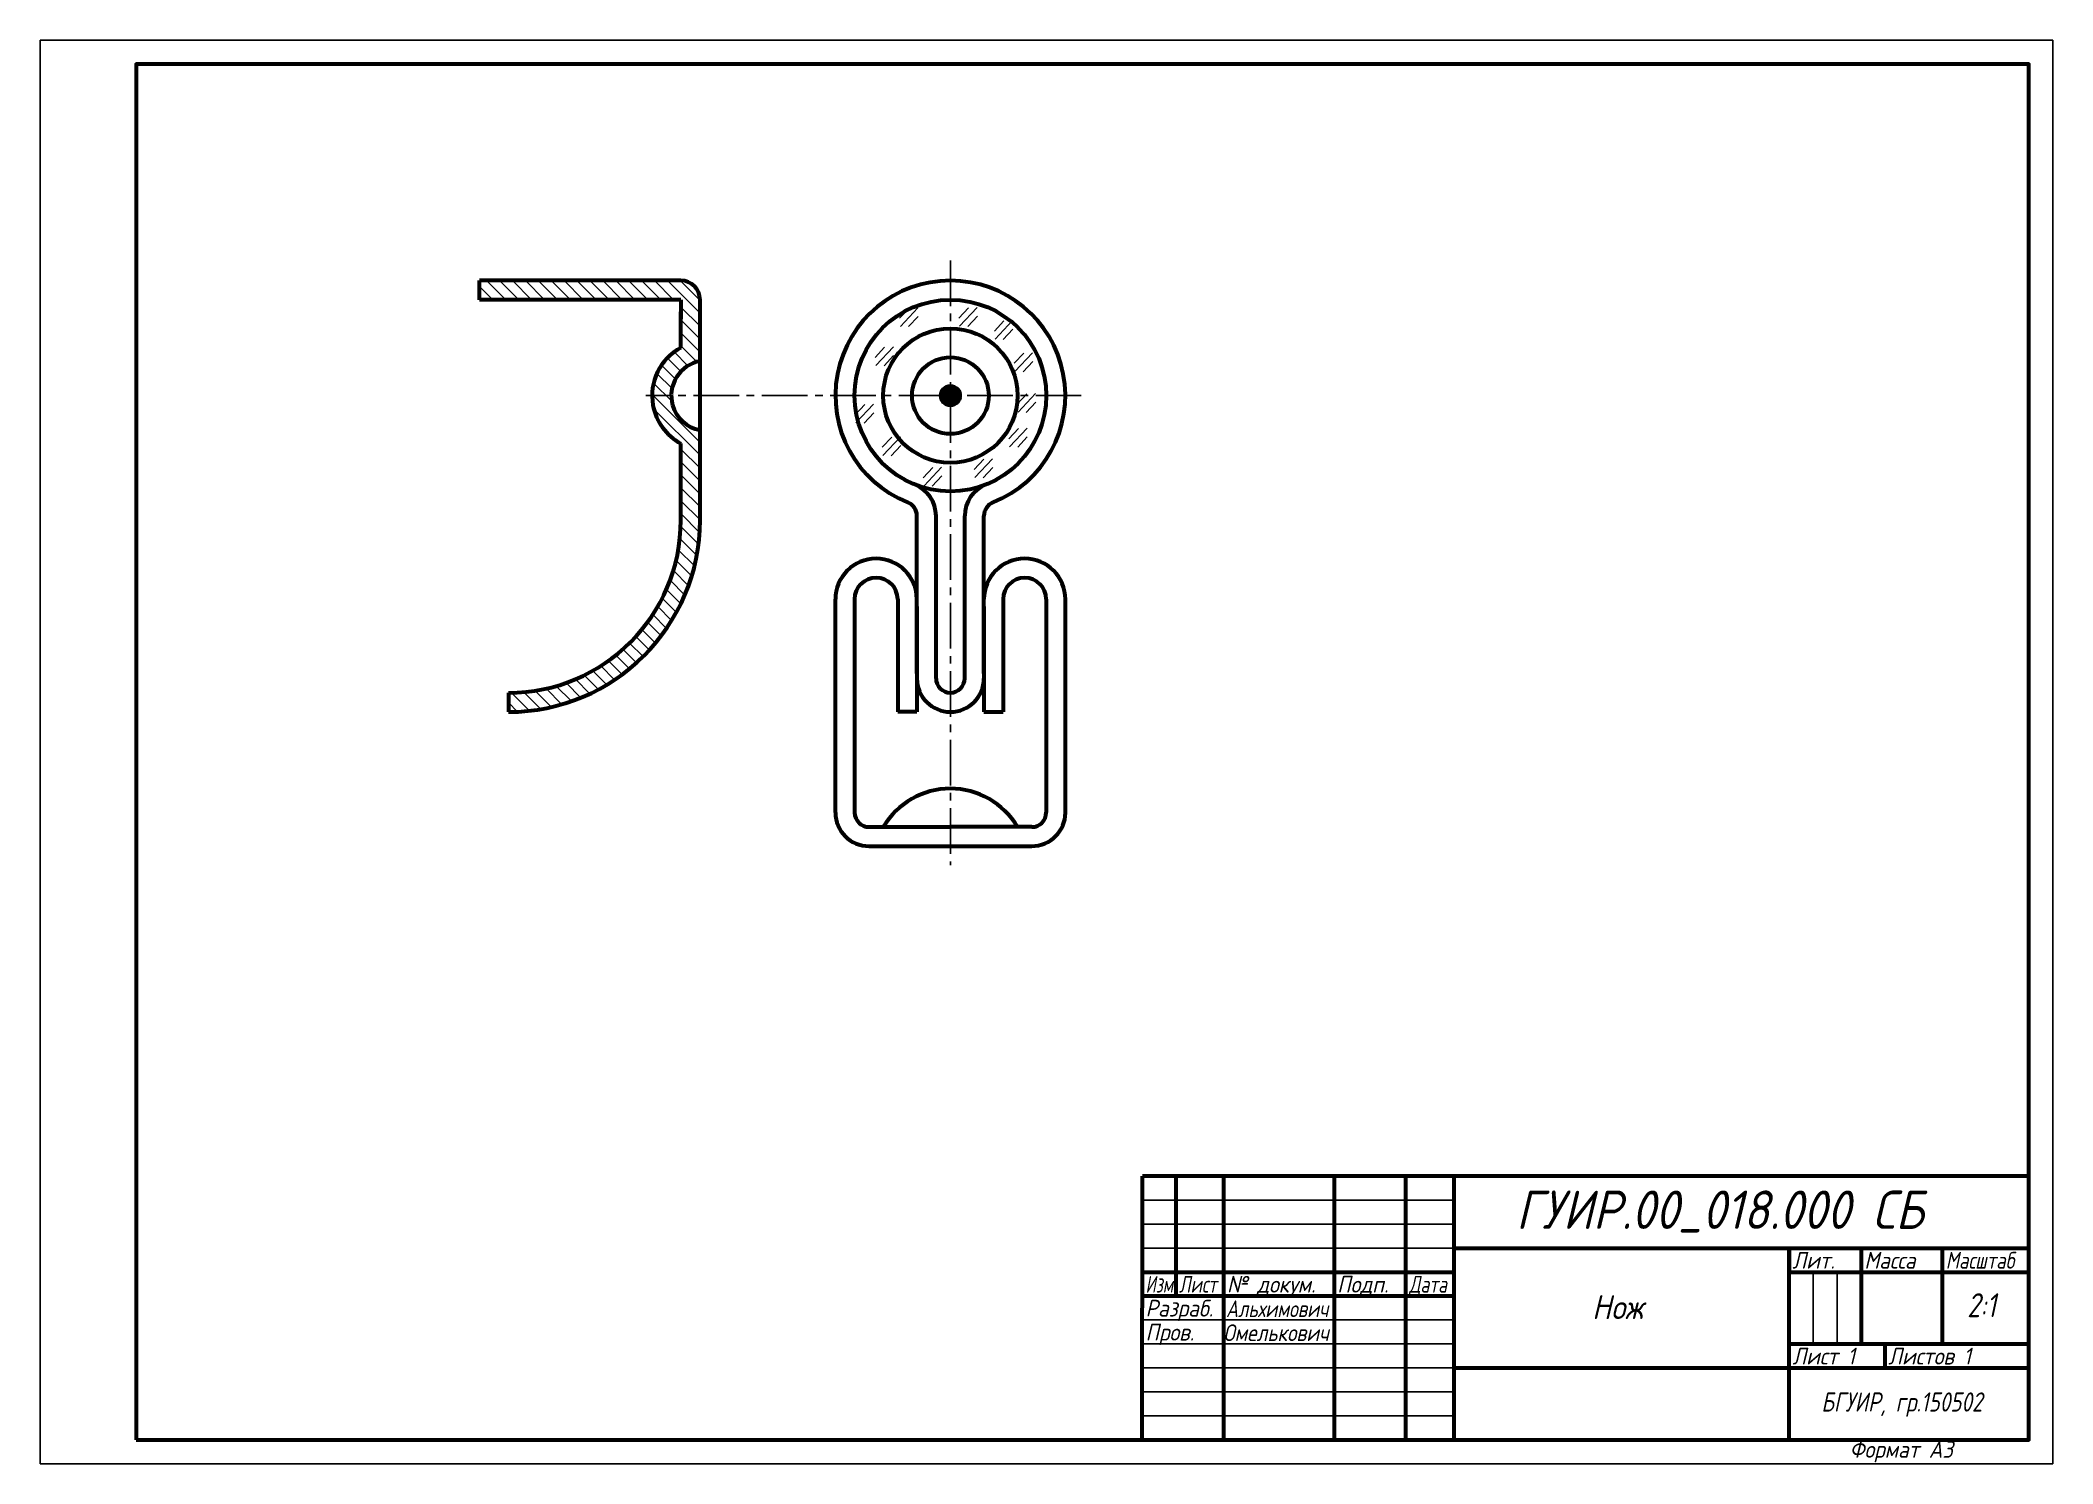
# Model space of a CAD drawing. Header units: millimetres. Extents: x 0 to 420, y 0 to 297.
import ezdxf

# ---------------------------------------------------------------- set-up
doc = ezdxf.new("R2010")
doc.units = ezdxf.units.MM
doc.header["$LTSCALE"] = 0.5
doc.linetypes.add('осевая2', pattern=[28.575000000000003, 19.05, -3.175, 3.175, -3.175])
doc.layers.get('0').update_dxf_attribs({"lineweight": 60})
doc.layers.get('Defpoints').update_dxf_attribs({"color": 5})
doc.layers.add('4-текст', color=7, linetype='Continuous', true_color=0x00ad00)
doc.styles.get("Standard").update_dxf_attribs({"font": 'isocpeui.ttf', "width": 0.9})

msp = doc.modelspace()

# ---------------------------------------------------------------- hatches: boundary and pattern name
at = {"lineweight": -3}
h = msp.add_hatch(dxfattribs=at)
h.set_pattern_fill('ANSI31', scale=0.6, angle=90, style=0)
h.set_pattern_definition([(135, (-410.7014827904322, -281.1181489006685), (-1.347038418160373, -1.347038418160373), [])])
h.paths.add_polyline_path([(117.2773836532068, 246.8564575689251), (91.6949424098101, 246.8564575689252), (91.6949424098101, 242.8564575689252), (115.8983027443595, 242.8564575689252)])
edge = h.paths.add_edge_path()
edge.add_line((133.6949424098102, 246.8564575689252), (117.2773836532068, 246.8564575689252))
edge.add_line((117.2773836532068, 246.8564575689252), (115.8983027443596, 242.8564575689253))
edge.add_line((115.8983027443596, 242.8564575689253), (133.6949424098102, 242.8564575689252))
edge.add_line((133.6949424098102, 242.8564575689252), (133.6949424098102, 238.8564575689252))
edge.add_line((133.6949424098102, 238.8564575689252), (133.6949424098102, 232.8564575689252))
edge.add_arc((139.0282757431436, 222.8564575689251), 11.33333333333344, 118.0724869358528, 169.8357513782762)
edge.add_line((127.8728087226891, 224.8564575689252), (131.8577742539659, 221.3196797152714))
edge.add_arc((139.0282757431436, 222.856457568925), 7.333333333333383, 100.47568169638993, 192.0966044942535, ccw=False)
edge.add_line((137.6949424098102, 230.0675601198531), (137.6949424098102, 242.8564575689252))
edge.add_arc((133.6949424098102, 242.8564575689252), 4, 0, 90)
edge = h.paths.add_edge_path()
edge.add_line((131.9729389136379, 220.8564575689252), (127.8688603493953, 224.8343080471509))
edge.add_arc((139.0282757431435, 222.856457568925), 11.33333333333327, 169.9494937386933, 241.9275130641467)
edge.add_line((133.6949424098101, 212.856457568925), (133.6949424098102, 196.8564575689252))
edge.add_arc((97.69494240981021, 196.8564575689252), 36, 347.1604115930957, 359.99999999999983, ccw=False)
edge.add_line((132.7947999593787, 188.8564575689252), (133.6949424098102, 188.8564575689252))
edge.add_line((133.6949424098102, 188.8564575689252), (133.6949424098102, 181.4208617947624))
edge.add_line((133.6949424098102, 181.4208617947624), (133.6949424098102, 179.4208617947625))
edge.add_arc((97.69494240981027, 196.8564575689252), 39.99999999999995, 334.1580672368328, 359.9999999999997)
edge.add_line((137.6949424098102, 196.8564575689249), (137.6949424098102, 215.645355017997))
edge.add_arc((139.0282757431436, 222.8564575689251), 7.333333333333374, 195.8266201318716, 259.52431830361013, ccw=False)
edge = h.paths.add_edge_path()
edge.add_line((133.6949424098102, 179.4208617947624), (133.6949424098102, 181.4208617947624))
edge.add_line((133.6949424098102, 181.4208617947624), (133.6949424098102, 188.8564575689252))
edge.add_line((133.6949424098102, 188.8564575689252), (132.7947999593787, 188.8564575689252))
edge.add_arc((97.69494240981022, 196.8564575689251), 35.99999999999996, 269.9999999999998, 347.1604115930959, ccw=False)
edge.add_line((97.6949424098101, 160.8564575689252), (97.6949424098101, 156.8564575689252))
edge.add_arc((97.69494240981025, 196.8564575689252), 40, 269.9999999999998, 334.1580672368328)
h = msp.add_hatch(color=7, dxfattribs=at)
edge = h.paths.add_edge_path()
edge.add_arc((189.942543284499, 222.8564575689251), 2, 0, 360)

# ---------------------------------------------------------------- linework, layer by layer
at = {"color": 7, "linetype": 'осевая2', "lineweight": -3}
for p, q in [((189.9451613470598, 251.0726179754519), (189.9451613470598, 124.8777937015758)), ((217.2676756438736, 222.8564575689251), (126.4170425853536, 222.8564575689251))]:
    msp.add_line(p, q, dxfattribs=at)
at = {"color": 7, "lineweight": 60}
for p, q in [((133.6949424098102, 246.8564575689252), (91.6949424098101, 246.8564575689252)), ((91.69494240981021, 242.8564575689252), (91.6949424098101, 246.8564575689252)), ((133.6949424098102, 242.8564575689252), (91.69494240981021, 242.8564575689252)), ((133.6949424098102, 242.8564575689252), (133.6949424098102, 238.8564575689252)), ((133.6949424098102, 232.8564575689252), (133.6949424098102, 240.3183516177935)), ((137.6949424098102, 222.856457568925), (137.6949424098102, 242.8564575689252)), ((137.6949424098102, 227.3285935239247), (137.6949424098102, 239.1236576594142)), ((137.6949424098102, 196.8564575689252), (137.6949424098102, 222.856457568925)), ((133.6949424098102, 196.8564575689252), (133.6949424098101, 212.856457568925)), ((182.942543284499, 164.8564575689251), (182.9425432844991, 197.7765851609562)), ((186.942543284499, 163.8564575689251), (186.9425432844991, 197.7765851609561)), ((192.942543284499, 163.8564575689251), (192.9425432844991, 197.7765851609562)), ((196.942543284499, 164.8564575689251), (196.942543284499, 197.7765851609562)), ((165.9425432844998, 135.8564575689252), (165.9425432844999, 180.356457568925)), ((169.9425432844999, 180.356457568925), (169.9425432845001, 135.8564575689252)), ((178.9425432844999, 180.356457568925), (178.9425432845, 156.8564575689251)), ((182.942543284499, 178.8564575689251), (182.942543284499, 156.8564575689251)), ((196.942543284499, 178.8564575689251), (196.942543284499, 156.8564575689251)), ((200.9425432844981, 180.356457568925), (200.9425432844981, 156.8564575689251)), ((209.9425432844981, 180.356457568925), (209.942543284498, 135.8564575689251)), ((213.942543284498, 135.8564575689251), (213.9425432844981, 180.356457568925)), ((182.942543284499, 156.8564575689251), (178.9425432845, 156.8564575689251)), ((196.942543284499, 156.8564575689251), (200.942543284498, 156.8564575689251)), ((172.9425432845001, 132.8564575689252), (189.942543284499, 132.8564575689251)), ((206.942543284498, 132.8564575689251), (189.942543284499, 132.8564575689251))]:
    msp.add_line(p, q, dxfattribs=at)
at = {"color": 7, "lineweight": -3}
for p, q in [((181.3515727138613, 241.1287657171717), (179.3468856421942, 238.9965211061705)), ((183.1646628349337, 241.1904129279086), (179.496064280745, 237.2883827269601)), ((193.7045495671919, 241.1805379035708), (191.6998624955248, 239.0482932925695)), ((195.5176396882643, 241.2421851143076), (191.8490411340755, 237.3401549133591)), ((195.5790221225855, 239.4282730084021), (193.5751806113688, 237.296927760568)), ((183.2260452692549, 239.3765008220031), (181.2222037580382, 237.245155574169)), ((201.1183174778091, 238.4582714002129), (199.1136304061419, 236.3260267892116)), ((202.9314075988814, 238.5199186109497), (199.2628090446927, 234.6178884100012)), ((202.9927900332027, 236.7060065050442), (200.9889485219859, 234.5746612572101)), ((176.2223149846896, 232.9527646928437), (174.2176279130225, 230.8205200818425)), ((178.035405105762, 233.0144119035807), (174.3668065515732, 229.1123817026321)), ((178.0967875400832, 231.2004997976752), (176.0929460288665, 229.069154549841)), ((205.2698277162145, 231.7360121716778), (203.2651406445473, 229.6037675606765)), ((207.0829178372869, 231.7976593824146), (203.4143192830981, 227.8956291814661)), ((207.1443002716081, 229.9837472765091), (205.1404587603914, 227.852402028675)), ((205.9149534624814, 223.240012225882), (203.9102663908142, 221.1077676148807)), ((207.7280435835538, 223.3016594366188), (204.059445029365, 219.3996292356703)), ((172.0875168767492, 221.000182922118), (170.0828298050821, 218.8679383111167)), ((173.9006069978216, 221.0618301328548), (170.2320084436329, 217.1597999319063)), ((173.9619894321428, 219.2479180269493), (171.9581479209261, 217.1165727791152)), ((207.789426017875, 221.4877473307133), (205.7855845066583, 219.3564020828792)), ((177.7197084650172, 214.2085077517459), (175.71502139335, 212.0762631407446)), ((179.5327985860895, 214.2701549624828), (175.8642000319008, 210.3681247615343)), ((204.1249093992341, 215.9781239522599), (202.120222327567, 213.8458793412586)), ((205.9379995203065, 216.0397711629968), (202.2694009661178, 212.1377409620483)), ((205.9993819546277, 214.2258590570913), (203.995540443411, 212.0945138092571)), ((179.5941810204108, 212.4562428565773), (177.5903395091941, 210.3248976087431)), ((186.2964244097482, 207.8638315410807), (184.2917373380811, 205.7315869300795)), ((188.1095145308206, 207.9254787518176), (184.4409159766319, 204.0234485508691)), ((188.1708969651418, 206.1115666459121), (186.1670554539251, 203.980221398078)), ((196.9109293413385, 209.5936758152178), (194.9062422696714, 207.4614312042165)), ((198.7240194624109, 209.6553230259547), (195.0554209082222, 205.7532928250062)), ((198.7854018967321, 207.8414109200492), (196.7815603855154, 205.710065672215))]:
    msp.add_line(p, q, dxfattribs=at)
for p, q in [((97.6949424098101, 160.8564575689252), (97.69494240981008, 156.8564575689252)), ((172.9425432845001, 128.8564575689252), (206.942543284498, 128.8564575689251)), ((365, 45.00000000000001), (365, 40.00000000000001))]:
    msp.add_line(p, q)
at = {"lineweight": 60}
for p, q in [((415, 60), (230, 60)), ((229.9999999999999, 5), (230, 60)), ((237, 60), (237, 35)), ((247.0000000000001, 5), (247.0000000000001, 60)), ((270.0000000000001, 60), (270.0000000000001, 5)), ((285.0000000000001, 5), (285.0000000000001, 60)), ((295.0000000000001, 60), (295.0000000000001, 5)), ((295.0000000000001, 45.00000000000001), (415, 45.00000000000002)), ((365, 5), (365, 45.00000000000001)), ((380, 45.00000000000001), (380, 25.00000000000001)), ((397, 25.00000000000001), (397, 45.00000000000002)), ((230, 40), (295.0000000000001, 40.00000000000001)), ((365, 40.00000000000001), (415, 40.00000000000001)), ((230, 35), (295.0000000000001, 35.00000000000001)), ((365, 25.00000000000001), (415, 25.00000000000001)), ((385, 20.00000000000001), (385, 25.00000000000001)), ((295.0000000000001, 20), (415, 20.00000000000002))]:
    msp.add_line(p, q, dxfattribs=at)
at = {"lineweight": -3}
for p, q in [((230, 55), (295.0000000000001, 55.00000000000001)), ((230, 50), (295.0000000000001, 50.00000000000001)), ((230, 44.99999999999999), (295.0000000000001, 45)), ((370, 25.00000000000001), (370, 40.00000000000001)), ((375, 40.00000000000001), (375, 25.00000000000001)), ((230, 30), (295.0000000000001, 30.00000000000001)), ((230, 25), (295.0000000000001, 25.00000000000001)), ((230, 20), (295.0000000000001, 20.00000000000001)), ((230, 15), (295.0000000000001, 15.00000000000001)), ((230, 10), (295, 10.00000000000001))]:
    msp.add_line(p, q, dxfattribs=at)
at = {"lineweight": 60}
msp.add_lwpolyline([(20, 5), (415, 5), (415, 292), (20, 292)], close=True, dxfattribs=at)
at = {"color": 7, "lineweight": 60}
for radius in [19.99999999999998, 14, 8, 2]:
    msp.add_circle((189.942543284499, 222.8564575689251), radius, dxfattribs=at)
for centre, radius, start, end in [((133.6949424098102, 242.8564575689252), 4, 0, 90), ((189.942543284499, 222.8564575689251), 24, 291.7384607915212, 248.2615392084788), ((139.0282757431436, 222.8564575689251), 11.33333333333332, 118.0724869358529, 190.1642486217227), ((139.0282757431436, 222.856457568925), 7.333333333333434, 100.4756816963937, 195.8266201318708), ((139.0282757431436, 222.856457568925), 11.3333333333334, 190.1642486217224, 241.9275130641453), ((139.0282757431436, 222.856457568925), 7.333333333333401, 195.8266201318711, 259.5243183036065), ((179.9425432844991, 197.7765851609561), 7, 1.628443996909321e-12, 68.26153920848063), ((199.9425432844991, 197.7765851609562), 7, 111.7384607915194, 179.9999999999984), ((179.9425432844991, 197.7765851609561), 3, 1.628443996909321e-12, 68.26153920848063), ((199.9425432844991, 197.7765851609562), 3, 111.7384607915194, 179.9999999999984), ((97.6949424098101, 196.8564575689251), 39.99999999999994, 270, 0), ((97.6949424098101, 196.8564575689251), 35.99999999999994, 270, 0), ((174.4425432844999, 180.356457568925), 8.5, 0, 180), ((174.4425432844999, 180.356457568925), 4.5, 0, 180), ((205.4425432844981, 180.356457568925), 8.5, 0, 180), ((205.4425432844981, 180.356457568925), 4.5, 0, 180), ((189.942543284499, 163.8564575689251), 7, 180, 0), ((189.942543284499, 163.8564575689251), 3, 180, 0), ((189.942543284499, 163.8564575689251), 3, 180, 0), ((189.942543284499, 124.6064575689251), 16.25, 30.5102374061157, 149.4897625938843), ((172.9425432845001, 135.8564575689252), 7, 180, 270), ((172.9425432845001, 135.8564575689252), 3, 180, 270), ((206.942543284498, 135.8564575689251), 3, 270, 0), ((206.942543284498, 135.8564575689251), 7, 270, 0)]:
    msp.add_arc(centre, radius, start, end, dxfattribs=at)
at = {"layer": 'Defpoints'}
msp.add_lwpolyline([(0, 0), (420, 0), (420, 297), (0, 297)], close=True, dxfattribs=at)

# ---------------------------------------------------------------- texts
at = {"lineweight": -3, "width": 0.9}
msp.add_text('Формат А3', height=3.5, dxfattribs=at).set_placement((377.6026498373546, 1.246062291405572))
at = {"layer": '4-текст', "lineweight": -3}
for s, height, width, p in [('ГУИР.00_018.000 СБ', 8, 0.9, (308, 49)), ('Лит.', 3.5, 0.9, (365.6712219645772, 40.70215167938898)), ('Масса', 3.5, 0.9, (380.6712219645772, 40.70215167938898)), ('Масштаб', 3.5, 0.8, (397.6712219645772, 40.70215167938898)), ('Изм.', 3.5, 0.7, (230.6712219645772, 35.70215167938898)), ('Лист', 3.5, 0.75, (237.6712219645772, 35.70215167938898)), ('№ докум.', 3.5, 0.9, (247.6712219645773, 35.70215167938898)), ('Подп.', 3.5, 0.9, (270.6712219645773, 35.70215167938898)), ('Дата', 3.5, 0.75, (285.6712219645773, 35.70215167938898)), ('Разраб.', 3.5, 0.9, (230.6712219645772, 30.70215167938898)), ('Альхимович', 3.5, 0.8, (247.4538227492388, 30.58499613369986)), ('Нож', 5, 0.9, (323.8469898184917, 30.17723990599677)), ('2:1', 5, 0.8, (402.1361811957643, 30.58128362362254)), ('Пров.', 3.5, 0.9, (230.6712219645772, 25.70215167938898)), ('Омелькович', 3.5, 0.85, (246.9229170829603, 25.58247930248433)), ('Лист 1', 3.5, 0.9, (365.6712219645772, 20.70215167938898)), ('Листов 1', 3.5, 0.9, (385.6712219645772, 20.70215167938898)), ('БГУИР, гр.150502', 4, 0.8, (371.7057456602508, 10.88768974883045))]:
    msp.add_text(s, height=height, dxfattribs=dict(at, width=width)).set_placement(p)

doc.saveas('drawing.dxf')
